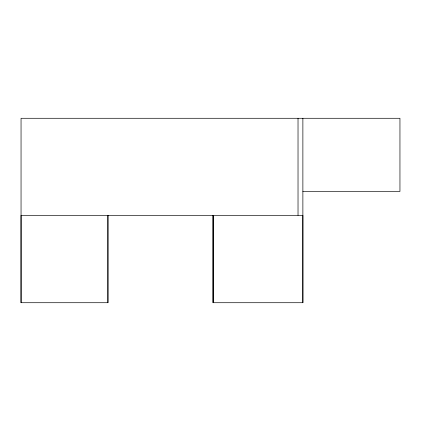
<?xml version="1.0" encoding="UTF-8"?>
<svg xmlns="http://www.w3.org/2000/svg" width="421" height="421" viewBox="0 0 421 421"><rect width="100%" height="100%" fill="white"/><g stroke="black" fill="none" stroke-linecap="round" stroke-linejoin="round"><path stroke-width="0.63" d="M107.929 302.715L107.929 215.352L107.929 302.715L21.05 302.715L21.05 215.352L302.878 215.352L302.878 302.715L213.089 302.715L213.089 215.352L213.089 302.715M213.21 302.715L213.21 215.352M302.878 302.715L302.878 118.285M302.878 191.423L399.95 191.423L399.95 118.285L21.05 118.285L21.05 302.715M298.026 118.285L298.026 215.352"/></g></svg>
